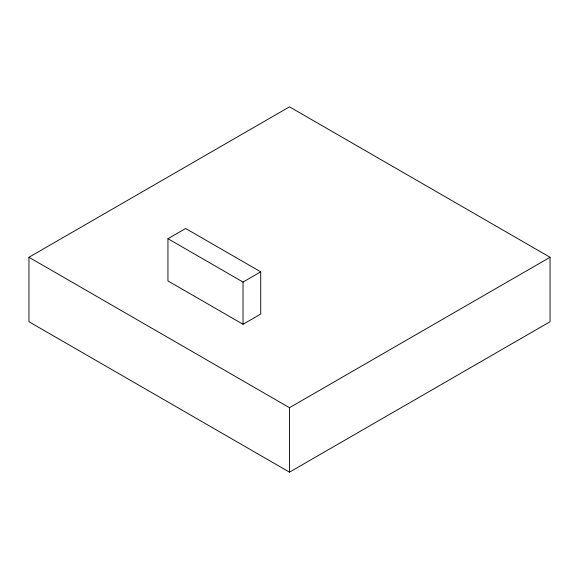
<?xml version="1.0" encoding="UTF-8"?>
<svg xmlns="http://www.w3.org/2000/svg" width="579" height="579" viewBox="0 0 579 579"><rect width="100%" height="100%" fill="white"/><g stroke="black" fill="none" stroke-linecap="round" stroke-linejoin="round"><path stroke-width="0.87" d="M28.95 257.271L289.5 106.84L550.05 257.271L550.05 321.729L289.5 472.16L28.95 321.729L28.95 257.271L289.5 407.696L550.05 257.271M167.946 238.7L185.642 228.488L260.724 271.833L260.724 314.057L243.028 324.276L167.946 280.924L167.946 238.7L243.028 282.053L260.724 271.833M289.5 407.696L289.5 472.16M243.028 282.053L243.028 324.276"/></g></svg>
